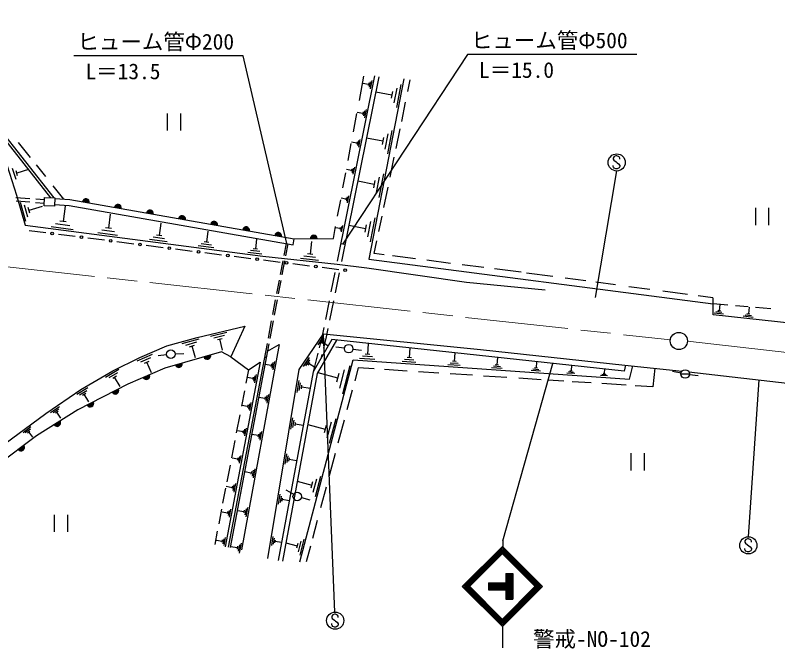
# Model space of a CAD drawing. Units: millimetres, scale not verified. Extents: x 40000 to 680000, y 20000 to 380000.
# Drawn here: x 85000 to 173818, y 261794 to 334645 of the extents above; entities that cross this region are included whole.
import ezdxf
from ezdxf.enums import TextEntityAlignment as Align

# ---------------------------------------------------------------- set-up
doc = ezdxf.new("R2010")
doc.units = ezdxf.units.MM
doc.header["$LTSCALE"] = 1000
doc.linetypes.add('CHAIN', pattern=[18.5, 12, -1.5, 3.5, -1.5])
for name, color, linetype, lineweight in [('M-BGD', 7, 'Continuous', 25), ('M-BMK', 2, 'CHAIN', 13), ('M-BMK-SRVR', 3, 'Continuous', 25), ('M-STR-STR3', 7, 'Continuous', 25), ('M-STR-STRC', 7, 'Continuous', 25)]:
    doc.layers.add(name, color=color, linetype=linetype, lineweight=lineweight)
doc.styles.add('ＭＳ ゴシック', font='')
doc.styles.get('ＭＳ ゴシック').set_extended_font_data('MS Gothic')

msp = doc.modelspace()

# ---------------------------------------------------------------- linework, layer by layer
at = {"layer": 'M-BGD'}
for p, q in [((89143, 313396), (72538, 334459)), ((89536, 313383), (72774, 334645)), ((126856, 327588), (122495, 306021)), ((127346, 327489), (122998, 305984)), ((125085, 324728), (125612, 327534)), ((130261, 327224), (126171, 306235)), ((126360, 326902), (126240, 326272)), ((126540, 327042), (126350, 326062)), ((130731, 325751), (131015, 327116)), ((125470, 326752), (126150, 326622)), ((126180, 326762), (126120, 326472)), ((129440, 326172), (129100, 324432)), ((129930, 326562), (129410, 323882)), ((126990, 325742), (128870, 325382)), ((128940, 325782), (128790, 324972)), ((130011, 322280), (130475, 324515)), ((124830, 323372), (125490, 323242)), ((125510, 323382), (125460, 323102)), ((125690, 323522), (125570, 322912)), ((125860, 323652), (125670, 322712)), ((102739, 321215), (102739, 323215)), ((104239, 323215), (104239, 321215)), ((124399, 321077), (124799, 323209)), ((128390, 320822), (128050, 319052)), ((128880, 321212), (128360, 318502)), ((129359, 319136), (129835, 321431)), ((85356, 319807), (86737, 318077)), ((124180, 319902), (124800, 319782)), ((124830, 319912), (124770, 319642)), ((124990, 320042), (124880, 319462)), ((125150, 320162), (124980, 319282)), ((125910, 320382), (127810, 320012)), ((127890, 320422), (127730, 319602)), ((123769, 317726), (124140, 319699)), ((128664, 315784), (129148, 318117)), ((84054, 317095), (85161, 313705)), ((87420, 317222), (88510, 315858)), ((85100, 315512), (84690, 316782)), ((85280, 315942), (85090, 316532)), ((86550, 316682), (85190, 316242)), ((123169, 314529), (123497, 316279)), ((123580, 316712), (124170, 316592)), ((124200, 316722), (124140, 316462)), ((124360, 316842), (124240, 316292)), ((124510, 316962), (124340, 316122)), ((124890, 315342), (126810, 314972)), ((126890, 315382), (126730, 314552)), ((127400, 315782), (127050, 313992)), ((127900, 316182), (127370, 313432)), ((89382, 314766), (90601, 313239)), ((127935, 312271), (128419, 314606)), ((85161, 313705), (86160, 310207)), ((123830, 313612), (123670, 312812)), ((85080, 313419), (86694, 313301)), ((85101, 313016), (86714, 312899)), ((86240, 310632), (85620, 312832)), ((87375, 312851), (88396, 312776)), ((87394, 313250), (88409, 313176)), ((88384, 312441), (88418, 313421)), ((88418, 313421), (89617, 313380)), ((89617, 313380), (89584, 312400)), ((89614, 313295), (91361, 313197)), ((91361, 313197), (117494, 308610)), ((122551, 311241), (122908, 313142)), ((122950, 313372), (123510, 313262)), ((123530, 313382), (123490, 313142)), ((123680, 313502), (123580, 312982)), ((86460, 311112), (86060, 312542)), ((86680, 311592), (86500, 312252)), ((88130, 312362), (86590, 311922)), ((89584, 312400), (88384, 312441)), ((89590, 312595), (91281, 312500)), ((90800, 312422), (90570, 310622)), ((91281, 312500), (117373, 307921)), ((171246, 310200), (171246, 312200)), ((172746, 312200), (172746, 310200)), ((96070, 311462), (95860, 309852)), ((126900, 311032), (126360, 308252)), ((127352, 309459), (127722, 311244)), ((86160, 310207), (113857, 306602)), ((91750, 309672), (89180, 310012)), ((91350, 310122), (89680, 310342)), ((90950, 310572), (90180, 310672)), ((101940, 310432), (101760, 309002)), ((122062, 308641), (122322, 310023)), ((122990, 310052), (122900, 309562)), ((123130, 310152), (122980, 309412)), ((123850, 310182), (125800, 309802)), ((125880, 310222), (125710, 309382)), ((126390, 310632), (126040, 308822)), ((86609, 309569), (88559, 309325)), ((90022, 309141), (91973, 308897)), ((96920, 309002), (94620, 309302)), ((96570, 309402), (95070, 309602)), ((96210, 309802), (95510, 309892)), ((107450, 309492), (107290, 308222)), ((122310, 309932), (122830, 309832)), ((122850, 309942), (122810, 309712)), ((93436, 308713), (95386, 308469)), ((96849, 308285), (98800, 308041)), ((102700, 308252), (100650, 308522)), ((102380, 308612), (101050, 308782)), ((102060, 308962), (101450, 309042)), ((107560, 308182), (107010, 308252)), ((113120, 308582), (112970, 307422)), ((117373, 307921), (117494, 308610)), ((117494, 308610), (122062, 308641)), ((119510, 308292), (119350, 306832)), ((126817, 306881), (127124, 308359)), ((100262, 307857), (102213, 307613)), ((103676, 307430), (105626, 307185)), ((108130, 307552), (106300, 307782)), ((107850, 307872), (106660, 308022)), ((113220, 307392), (112720, 307452)), ((116311, 306659), (116578, 308060)), ((116506, 306611), (116774, 308023)), ((122911, 308075), (123404, 307992)), ((107089, 307002), (109040, 306757)), ((110503, 306574), (112453, 306329)), ((113730, 306822), (112080, 307032)), ((113480, 307112), (112400, 307242)), ((113857, 306602), (122495, 305638)), ((119990, 306442), (118630, 306592)), ((119660, 306792), (119030, 306862)), ((127962, 306735), (126817, 306881)), ((131638, 306267), (128934, 306612)), ((113916, 306146), (115867, 305901)), ((115888, 304432), (116194, 306044)), ((116087, 304404), (116395, 306027)), ((117330, 305718), (119280, 305473)), ((120320, 306082), (118230, 306322)), ((122495, 305638), (125938, 305219)), ((126171, 306235), (166302, 301044)), ((135704, 305750), (132949, 306101)), ((139591, 305255), (137046, 305579)), ((120743, 305290), (122694, 305045)), ((122226, 304688), (121771, 302436)), ((125938, 305219), (137576, 303574)), ((143931, 304703), (140831, 305097)), ((115474, 302253), (115770, 303808)), ((115671, 302218), (115966, 303769)), ((122724, 304627), (122255, 302310)), ((147613, 304215), (144558, 304623)), ((151469, 303700), (149070, 304020)), ((137576, 303574), (146727, 302646)), ((154927, 303238), (152626, 303546)), ((158926, 302704), (156479, 303031)), ((163295, 302121), (160437, 302503)), ((115005, 299784), (115333, 301511)), ((115195, 299713), (115537, 301510)), ((121561, 301399), (121120, 299219)), ((122068, 301382), (121610, 299118)), ((166260, 301725), (164554, 301953)), ((166302, 301044), (166286, 301722)), ((166307, 299764), (166302, 301044)), ((167985, 300892), (166302, 301044)), ((167150, 300202), (166820, 300232)), ((167070, 300972), (166990, 300222)), ((170379, 300675), (168898, 300809)), ((170490, 300662), (170400, 299862)), ((173031, 300436), (171239, 300598)), ((188838, 297258), (166307, 299764)), ((167490, 299832), (166410, 299952)), ((167320, 300022), (166620, 300092)), ((170940, 299452), (169790, 299582)), ((170760, 299652), (170010, 299732)), ((170570, 299842), (170230, 299882)), ((106187, 297125), (111745, 298436)), ((111745, 298436), (110120, 294870)), ((114485, 297045), (114868, 299064)), ((114682, 297013), (115068, 299041)), ((107750, 297282), (109630, 297722)), ((118065, 293377), (120901, 297551)), ((120928, 298267), (120733, 297303)), ((120901, 297551), (139176, 295701)), ((121419, 298174), (121221, 297194)), ((102673, 296129), (106187, 297125)), ((104460, 296422), (106410, 296972)), ((108150, 297082), (109370, 297372)), ((108540, 296882), (109100, 297012)), ((109130, 295632), (108820, 296952)), ((121883, 296869), (119705, 293116)), ((122427, 296810), (120181, 292939)), ((120270, 296272), (120870, 297152)), ((120733, 297303), (120393, 295920)), ((120510, 296342), (120900, 296912)), ((120740, 296402), (120920, 296662)), ((121221, 297194), (120900, 295888)), ((155939, 293208), (121883, 296869)), ((99527, 294765), (102673, 296129)), ((104880, 296232), (106150, 296592)), ((105300, 296032), (105890, 296202)), ((105980, 294752), (105600, 296122)), ((109858, 272688), (114366, 296417)), ((110054, 272651), (114561, 296373)), ((115753, 296309), (111371, 272370)), ((114401, 295532), (115753, 296309)), ((121450, 296112), (120830, 296532)), ((123340, 295862), (122350, 295972)), ((126120, 296412), (126030, 295152)), ((130980, 295892), (130900, 294752)), ((99200, 294402), (100990, 295182)), ((102630, 295102), (101640, 294962)), ((109019, 295447), (102411, 293559)), ((103630, 295192), (104630, 295232)), ((110120, 294870), (109019, 295447)), ((120235, 295275), (119705, 293116)), ((120719, 295148), (120597, 294653)), ((124340, 295752), (125330, 295642)), ((126600, 294842), (125430, 294922)), ((126300, 295132), (125760, 295172)), ((136210, 295332), (136140, 294332)), ((139176, 295701), (156023, 293904)), ((96381, 293245), (99527, 294765)), ((99630, 294272), (100800, 294782)), ((100060, 294132), (100600, 294372)), ((100880, 292992), (100330, 294252)), ((113537, 294228), (109464, 272736)), ((110120, 294870), (112165, 293349)), ((112165, 293349), (113537, 294228)), ((114256, 294768), (114057, 294793)), ((114110, 294022), (114800, 293902)), ((114830, 294042), (114770, 293752)), ((115010, 294192), (114890, 293552)), ((115180, 294332), (115000, 293352)), ((118143, 270995), (124368, 294521)), ((118560, 293752), (119270, 294792)), ((118840, 293832), (119300, 294502)), ((119120, 293902), (119330, 294212)), ((119960, 293562), (119230, 294062)), ((124368, 294521), (156560, 292256)), ((126890, 294542), (125090, 294672)), ((131680, 294212), (130050, 294322)), ((131410, 294472), (130360, 294552)), ((131140, 294732), (130660, 294772)), ((136590, 294082), (135660, 294142)), ((136350, 294312), (135920, 294342)), ((141170, 294792), (141110, 293922)), ((145710, 294312), (145660, 293552)), ((92657, 291042), (96381, 293245)), ((95530, 292512), (97080, 293422)), ((102411, 293559), (98111, 291671)), ((112165, 293349), (111864, 291795)), ((114420, 271357), (118065, 293377)), ((119705, 293116), (115628, 271153)), ((123330, 293362), (122760, 291222)), ((123970, 293812), (123100, 290512)), ((124937, 293567), (124538, 292075)), ((126818, 293446), (124937, 293567)), ((130668, 293198), (128001, 293370)), ((134333, 292962), (131987, 293113)), ((136830, 293842), (135390, 293942)), ((141710, 293502), (140460, 293592)), ((141510, 293702), (140690, 293762)), ((141300, 293902), (140920, 293932)), ((146180, 293182), (145090, 293262)), ((146000, 293362), (145290, 293412)), ((145820, 293542), (145490, 293562)), ((150040, 293052), (149430, 293102)), ((149880, 293202), (149600, 293222)), ((149790, 293872), (149740, 293212)), ((153630, 293452), (153590, 292902)), ((156082, 293898), (155939, 293208)), ((156023, 293904), (162677, 293209)), ((156560, 292256), (156957, 293806)), ((159486, 293543), (159271, 291353)), ((162550, 292962), (161570, 293172)), ((163472, 293113), (177353, 291521)), ((95940, 292442), (96950, 293032)), ((96350, 292362), (96810, 292642)), ((97220, 291422), (96580, 292502)), ((112020, 292492), (112690, 292372)), ((112710, 292512), (112660, 292222)), ((112890, 292652), (112770, 292032)), ((113060, 292792), (112880, 291832)), ((120181, 292939), (116119, 271062)), ((120240, 293032), (122550, 292422)), ((122680, 292912), (122420, 291922)), ((138262, 292708), (135643, 292877)), ((142245, 292451), (139535, 292626)), ((146278, 292191), (143670, 292359)), ((150190, 292902), (149260, 292972)), ((153970, 292632), (153180, 292692)), ((153840, 292762), (153330, 292802)), ((153710, 292892), (153470, 292912)), ((162538, 292863), (163538, 292863)), ((163540, 292802), (164530, 292692)), ((98111, 291671), (92290, 288682)), ((117820, 290712), (118060, 292122)), ((118080, 290922), (118230, 291842)), ((118330, 291132), (118400, 291552)), ((119350, 291182), (118370, 291342)), ((148882, 292023), (147050, 292141)), ((152091, 291816), (149882, 291959)), ((156154, 291554), (153319, 291737)), ((159271, 291353), (157211, 291486)), ((88567, 288263), (92657, 291042)), ((92160, 290512), (93440, 291272)), ((92500, 290452), (93330, 290952)), ((92840, 290392), (93220, 290622)), ((93560, 289612), (93030, 290512)), ((111690, 290891), (111349, 289128)), ((114480, 290492), (114300, 289482)), ((124247, 290990), (123633, 288697)), ((113380, 290172), (114090, 290042)), ((114110, 290192), (114060, 289892)), ((114300, 290342), (114180, 289692)), ((92290, 288682), (87466, 285641)), ((89110, 288392), (90140, 289082)), ((89400, 288362), (90070, 288812)), ((111410, 289242), (112070, 289122)), ((112100, 289262), (112040, 288972)), ((112280, 289402), (112160, 288782)), ((112450, 289532), (112270, 288592)), ((72783, 276674), (88567, 288263)), ((89680, 288322), (89990, 288532)), ((90320, 287712), (89840, 288432)), ((111155, 288123), (110744, 286001)), ((117110, 286432), (117330, 287752)), ((117350, 286632), (117490, 287492)), ((117590, 286822), (117650, 287222)), ((118550, 286872), (117620, 287022)), ((119070, 286972), (121100, 286442)), ((121780, 287262), (121280, 285382)), ((122340, 287652), (121580, 284762)), ((123309, 287486), (122594, 284814)), ((85910, 286062), (86820, 286732)), ((86170, 286042), (86760, 286482)), ((86430, 286022), (86700, 286222)), ((87030, 285492), (86570, 286122)), ((110920, 286272), (111540, 286162)), ((111560, 286292), (111510, 286022)), ((111720, 286422), (111610, 285852)), ((111880, 286542), (111710, 285672)), ((113510, 286032), (113380, 285352)), ((113690, 286182), (113500, 285142)), ((121210, 286872), (120980, 286002)), ((87466, 285641), (73098, 274891)), ((110574, 285117), (110181, 283085)), ((112560, 285852), (113290, 285722)), ((113320, 285872), (113260, 285562)), ((111280, 283382), (111100, 282462)), ((116440, 282352), (116640, 283582)), ((116660, 282542), (116790, 283342)), ((122266, 283590), (121568, 280983)), ((156739, 281633), (156739, 283633)), ((158239, 283633), (158239, 281633)), ((110270, 283092), (110920, 282972)), ((110940, 283112), (110890, 282832)), ((111110, 283252), (111000, 282652)), ((116880, 282722), (116940, 283092)), ((117780, 282762), (116910, 282912)), ((110021, 282259), (109642, 280299)), ((112710, 281672), (112580, 280982)), ((112900, 281832), (112700, 280762)), ((111730, 281492), (112480, 281352)), ((112510, 281512), (112450, 281192)), ((120570, 280932), (119930, 278542)), ((109580, 279792), (110270, 279662)), ((110290, 279812), (110240, 279512)), ((110470, 279952), (110360, 279312)), ((110650, 280092), (110470, 279112)), ((117850, 280372), (119530, 279932)), ((119620, 280292), (119430, 279572)), ((120100, 280612), (119680, 279062)), ((109498, 279555), (109160, 277804)), ((117420, 278852), (116550, 279342)), ((121222, 279693), (120574, 277272)), ((115670, 277702), (115860, 278862)), ((115880, 277882), (116000, 278632)), ((116080, 278052), (116140, 278402)), ((116920, 278092), (116110, 278232)), ((118330, 278472), (119300, 278202)), ((109030, 277132), (108696, 275402)), ((111880, 277172), (111750, 276462)), ((112070, 277332), (111870, 276232)), ((89575, 274468), (89575, 276468)), ((91075, 276468), (91075, 274468)), ((109090, 276822), (109730, 276702)), ((109750, 276842), (109700, 276562)), ((109920, 276972), (109810, 276382)), ((110090, 277102), (109910, 276192)), ((110880, 276982), (111650, 276842)), ((111680, 277002), (111620, 276682)), ((120183, 275811), (119616, 273692)), ((108534, 274567), (108232, 273003)), ((109290, 273682), (109180, 273072)), ((109460, 273812), (109280, 272882)), ((114880, 272892), (115050, 273942)), ((115070, 273052), (115180, 273732)), ((118630, 273632), (118140, 271762)), ((108440, 273522), (109100, 273402)), ((109120, 273542), (109070, 273262)), ((110080, 272782), (110870, 272642)), ((110900, 272802), (110840, 272472)), ((111110, 272972), (110970, 272242)), ((111310, 273142), (111100, 272012)), ((115250, 273202), (115310, 273522)), ((116020, 273242), (115280, 273362)), ((116510, 273192), (117830, 272842)), ((117900, 273122), (117750, 272562)), ((118270, 273382), (117950, 272162)), ((119380, 272811), (118895, 271000))]:
    msp.add_line(p, q, dxfattribs=at)
for centre, radius in [((89291, 309233), 150), ((92704, 308805), 150), ((96118, 308377), 150), ((99531, 307949), 150), ((102944, 307521), 150), ((106358, 307093), 150), ((109771, 306665), 150), ((113185, 306237), 150), ((116598, 305809), 150), ((120012, 305381), 150), ((123425, 304953), 150), ((123839, 295811), 500), ((103134, 295173), 500), ((163038, 292863), 500), ((117853, 278599), 500)]:
    msp.add_circle(centre, radius, dxfattribs=at)
for centre, radius, start, end in [((93228, 312869), 400, 350.04593, 170.04593), ((93228, 312869), 400, 350.04593, 170.04593), ((93228, 312869), 350, 350.04593, 170.04593), ((93228, 312869), 300, 350.04593, 170.04593), ((93228, 312869), 250, 350.04593, 170.04593), ((93228, 312869), 200, 350.04593, 170.04593), ((93228, 312869), 150, 350.04593, 170.04593), ((93228, 312869), 100, 350.04593, 170.04593), ((93228, 312869), 50, 350.04593, 170.04593), ((96961, 312214), 400, 350.04593, 170.04593), ((96961, 312214), 400, 350.04593, 170.04593), ((96961, 312214), 350, 350.04593, 170.04593), ((96961, 312214), 300, 350.04593, 170.04593), ((96961, 312214), 250, 350.04593, 170.04593), ((96961, 312214), 200, 350.04593, 170.04593), ((96961, 312214), 150, 350.04593, 170.04593), ((96961, 312214), 100, 350.04593, 170.04593), ((96961, 312214), 50, 350.04593, 170.04593), ((100694, 311559), 400, 350.04593, 170.04593), ((100694, 311559), 400, 350.04593, 170.04593), ((100694, 311559), 350, 350.04593, 170.04593), ((100694, 311559), 300, 350.04593, 170.04593), ((100694, 311559), 250, 350.04593, 170.04593), ((100694, 311559), 200, 350.04593, 170.04593), ((100694, 311559), 150, 350.04593, 170.04593), ((100694, 311559), 100, 350.04593, 170.04593), ((100694, 311559), 50, 350.04593, 170.04593), ((104428, 310903), 400, 350.04593, 170.04593), ((104428, 310903), 400, 350.04593, 170.04593), ((104428, 310903), 350, 350.04593, 170.04593), ((104428, 310903), 300, 350.04593, 170.04593), ((104428, 310903), 250, 350.04593, 170.04593), ((104428, 310903), 200, 350.04593, 170.04593), ((104428, 310903), 150, 350.04593, 170.04593), ((104428, 310903), 100, 350.04593, 170.04593), ((104428, 310903), 50, 350.04593, 170.04593), ((108161, 310248), 400, 350.04593, 170.04593), ((108161, 310248), 400, 350.04593, 170.04593), ((108161, 310248), 350, 350.04593, 170.04593), ((108161, 310248), 300, 350.04593, 170.04593), ((108161, 310248), 250, 350.04593, 170.04593), ((108161, 310248), 200, 350.04593, 170.04593), ((108161, 310248), 150, 350.04593, 170.04593), ((108161, 310248), 100, 350.04593, 170.04593), ((108161, 310248), 50, 350.04593, 170.04593), ((111894, 309593), 400, 350.04593, 170.04593), ((111894, 309593), 400, 350.04593, 170.04593), ((111894, 309593), 350, 350.04593, 170.04593), ((111894, 309593), 300, 350.04593, 170.04593), ((111894, 309593), 250, 350.04593, 170.04593), ((111894, 309593), 200, 350.04593, 170.04593), ((111894, 309593), 150, 350.04593, 170.04593), ((111894, 309593), 100, 350.04593, 170.04593), ((111894, 309593), 50, 350.04593, 170.04593), ((115627, 308938), 400, 350.04593, 170.04593), ((115627, 308938), 400, 350.04593, 170.04593), ((115627, 308938), 350, 350.04593, 170.04593), ((115627, 308938), 300, 350.04593, 170.04593), ((115627, 308938), 250, 350.04593, 170.04593), ((115627, 308938), 200, 350.04593, 170.04593), ((115627, 308938), 150, 350.04593, 170.04593), ((115627, 308938), 100, 350.04593, 170.04593), ((115627, 308938), 50, 350.04593, 170.04593), ((119778, 308626), 400, 0.39, 180.39), ((119778, 308626), 400, 0.39, 180.39), ((119778, 308626), 350, 0.39, 180.39), ((119778, 308626), 300, 0.39, 180.39), ((119778, 308626), 250, 0.39, 180.39), ((119778, 308626), 200, 0.39, 180.39), ((119778, 308626), 150, 0.39, 180.39), ((119778, 308626), 100, 0.39, 180.39), ((119778, 308626), 50, 0.39, 180.39), ((107367, 294975), 400, 195.9454, 15.9454), ((107367, 294975), 400, 195.9454, 15.9454), ((107367, 294975), 350, 195.9454, 15.9454), ((107367, 294975), 300, 195.9454, 15.9454), ((107367, 294975), 250, 195.9454, 15.9454), ((107367, 294975), 200, 195.9454, 15.9454), ((107367, 294975), 150, 195.9454, 15.9454), ((107367, 294975), 100, 195.9454, 15.9454), ((107367, 294975), 50, 195.9454, 15.9454), ((104063, 294031), 400, 195.9454, 15.9454), ((104063, 294031), 400, 195.9454, 15.9454), ((104063, 294031), 350, 195.9454, 15.9454), ((104063, 294031), 300, 195.9454, 15.9454), ((104063, 294031), 250, 195.9454, 15.9454), ((104063, 294031), 200, 195.9454, 15.9454), ((104063, 294031), 150, 195.9454, 15.9454), ((104063, 294031), 100, 195.9454, 15.9454), ((104063, 294031), 50, 195.9454, 15.9454), ((100261, 292615), 400, 203.70265, 23.70265), ((100261, 292615), 400, 203.70265, 23.70265), ((100261, 292615), 350, 203.70265, 23.70265), ((100261, 292615), 300, 203.70265, 23.70265), ((100261, 292615), 250, 203.70265, 23.70265), ((100261, 292615), 200, 203.70265, 23.70265), ((100261, 292615), 150, 203.70265, 23.70265), ((100261, 292615), 100, 203.70265, 23.70265), ((100261, 292615), 50, 203.70265, 23.70265), ((96656, 290924), 400, 207.18111, 27.18111), ((96656, 290924), 400, 207.18111, 27.18111), ((96656, 290924), 350, 207.18111, 27.18111), ((96656, 290924), 300, 207.18111, 27.18111), ((96656, 290924), 250, 207.18111, 27.18111), ((96656, 290924), 200, 207.18111, 27.18111), ((96656, 290924), 150, 207.18111, 27.18111), ((96656, 290924), 100, 207.18111, 27.18111), ((96656, 290924), 50, 207.18111, 27.18111), ((93746, 289430), 400, 207.18111, 27.18111), ((93746, 289430), 400, 207.18111, 27.18111), ((93746, 289430), 350, 207.18111, 27.18111), ((93746, 289430), 300, 207.18111, 27.18111), ((93746, 289430), 250, 207.18111, 27.18111), ((93746, 289430), 200, 207.18111, 27.18111), ((93746, 289430), 150, 207.18111, 27.18111), ((93746, 289430), 100, 207.18111, 27.18111), ((93746, 289430), 50, 207.18111, 27.18111), ((89878, 287162), 400, 212.22876, 32.22876), ((89878, 287162), 400, 212.22876, 32.22876), ((89878, 287162), 350, 212.22876, 32.22876), ((89878, 287162), 300, 212.22876, 32.22876), ((89878, 287162), 250, 212.22876, 32.22876), ((89878, 287162), 200, 212.22876, 32.22876), ((89878, 287162), 150, 212.22876, 32.22876), ((89878, 287162), 100, 212.22876, 32.22876), ((89878, 287162), 50, 212.22876, 32.22876), ((85670, 284297), 400, 216.80292, 36.80292), ((85670, 284297), 400, 216.80292, 36.80292), ((85670, 284297), 350, 216.80292, 36.80292), ((85670, 284297), 300, 216.80292, 36.80292), ((85670, 284297), 250, 216.80292, 36.80292), ((85670, 284297), 200, 216.80292, 36.80292), ((85670, 284297), 150, 216.80292, 36.80292), ((85670, 284297), 100, 216.80292, 36.80292), ((85670, 284297), 50, 216.80292, 36.80292)]:
    msp.add_arc(centre, radius, start, end, dxfattribs=at)
at = {"layer": 'M-BMK'}
for p, q in [((63897, 307557), (161308, 296834)), ((163300, 296673), (260705, 285821))]:
    msp.add_line(p, q, dxfattribs=at)
at = {"layer": 'M-BMK-SRVR'}
msp.add_circle((162300, 296709), 1000, dxfattribs=at)
at = {"layer": 'M-STR-STR3'}
for p, q in [((111567, 329924), (91823, 329924)), ((116654, 308047), (111567, 329924)), ((137663, 330082), (123174, 308030)), ((157407, 330082), (137663, 330082))]:
    msp.add_line(p, q, dxfattribs=at)
at = {"layer": 'M-STR-STRC'}
for p, q in [((154780, 318202), (154656, 318017)), ((154656, 318017), (154659, 317886)), ((154972, 318267), (154780, 318202)), ((155093, 318265), (154972, 318267)), ((155343, 318146), (155093, 318265)), ((155407, 318015), (155343, 318146)), ((155407, 317886), (155407, 318015)), ((154659, 317038), (154656, 317159)), ((154659, 317886), (154722, 317757)), ((154722, 317757), (154977, 317575)), ((154977, 317575), (155106, 317443)), ((155106, 317443), (155285, 317327)), ((155285, 317327), (155412, 317127)), ((155412, 317127), (155407, 317017)), ((155017, 316506), (152551, 301783)), ((154698, 316935), (154659, 317038)), ((154782, 316824), (154698, 316935)), ((154969, 316764), (154782, 316824)), ((155104, 316764), (154969, 316764)), ((155204, 316793), (155104, 316764)), ((155346, 316885), (155204, 316793)), ((155407, 317017), (155346, 316885)), ((122208, 265132), (120901, 297551)), ((141780, 273413), (147606, 294104)), ((170427, 273901), (171671, 292172)), ((170115, 273598), (169991, 273414)), ((170307, 273664), (170115, 273598)), ((170428, 273662), (170307, 273664)), ((170678, 273543), (170428, 273662)), ((137070, 268120), (141737, 272787)), ((141737, 272787), (146404, 268120)), ((141780, 273413), (141780, 272744)), ((169991, 273414), (169993, 273282)), ((169993, 273282), (170057, 273153)), ((170057, 273153), (170312, 272972)), ((170312, 272972), (170441, 272840)), ((170441, 272840), (170620, 272724)), ((170620, 272724), (170747, 272524)), ((170741, 273411), (170678, 273543)), ((170741, 273282), (170741, 273411)), ((137211, 268120), (141737, 272645)), ((137353, 268120), (141737, 272504)), ((137494, 268120), (141737, 272363)), ((137565, 268049), (141808, 272292)), ((137636, 267979), (141878, 272221)), ((137706, 267908), (141949, 272150)), ((141525, 272150), (145767, 267908)), ((141595, 272221), (145838, 267979)), ((141666, 272292), (145909, 268049)), ((141737, 272645), (146262, 268120)), ((141737, 272504), (146121, 268120)), ((141737, 272363), (145980, 268120)), ((169993, 272435), (169991, 272556)), ((170033, 272332), (169993, 272435)), ((170117, 272221), (170033, 272332)), ((170304, 272161), (170117, 272221)), ((170438, 272161), (170304, 272161)), ((170538, 272190), (170438, 272161)), ((170681, 272282), (170538, 272190)), ((170741, 272413), (170681, 272282)), ((170747, 272524), (170741, 272413)), ((142159, 269620), (142959, 269620)), ((142159, 269620), (142159, 266620)), ((142259, 269620), (142259, 266620)), ((142359, 269620), (142359, 266620)), ((142459, 269620), (142459, 266620)), ((142559, 269620), (142559, 266620)), ((142659, 269620), (142659, 266620)), ((142759, 269620), (142759, 266620)), ((142859, 269620), (142859, 266620)), ((142959, 269620), (142959, 266620)), ((137636, 268261), (141878, 264019)), ((137706, 268332), (141949, 264089)), ((140138, 268520), (142159, 268520)), ((140138, 268520), (140138, 267720)), ((140138, 268420), (142159, 268420)), ((140138, 268320), (142159, 268320)), ((141525, 264089), (145767, 268332)), ((141595, 264019), (145838, 268261)), ((137070, 268120), (141737, 263453)), ((137211, 268120), (141737, 263594)), ((137353, 268120), (141737, 263736)), ((137494, 268120), (141737, 263877)), ((137565, 268191), (141808, 263948)), ((140138, 268220), (142159, 268220)), ((140138, 268120), (142159, 268120)), ((140138, 268020), (142159, 268020)), ((140138, 267920), (142159, 267920)), ((140138, 267820), (142159, 267820)), ((140138, 267720), (142159, 267720)), ((141666, 263948), (145909, 268191)), ((141737, 263877), (145980, 268120)), ((141737, 263736), (146121, 268120)), ((141737, 263594), (146262, 268120)), ((141737, 263453), (146404, 268120)), ((142159, 266620), (142959, 266620)), ((121989, 264831), (121866, 264647)), ((122182, 264897), (121989, 264831)), ((122303, 264894), (122182, 264897)), ((122553, 264776), (122303, 264894)), ((122616, 264644), (122553, 264776)), ((121866, 264647), (121868, 264515)), ((121868, 264515), (121932, 264386)), ((121932, 264386), (122187, 264204)), ((122187, 264204), (122316, 264072)), ((122316, 264072), (122495, 263957)), ((122495, 263957), (122621, 263756)), ((122616, 264515), (122616, 264644)), ((121868, 263667), (121866, 263788)), ((121908, 263564), (121868, 263667)), ((121992, 263454), (121908, 263564)), ((122179, 263393), (121992, 263454)), ((122313, 263393), (122179, 263393)), ((122413, 263422), (122313, 263393)), ((122556, 263514), (122413, 263422)), ((122616, 263646), (122556, 263514)), ((122621, 263756), (122616, 263646)), ((141737, 263453), (141737, 258657))]:
    msp.add_line(p, q, dxfattribs=at)
for centre in [(155063, 317505), (170398, 272902), (122273, 264134)]:
    msp.add_circle(centre, 1000, dxfattribs=at)

# ---------------------------------------------------------------- texts
at = {"layer": 'M-STR-STR3', "style": 'ＭＳ ゴシック'}
for s, p in [('ヒューム管Φ200', (92244, 331564)), ('ヒューム管Φ500', (138084, 331721)), ('L＝13.5', (93182, 328109)), ('L＝15.0', (139022, 328267))]:
    msp.add_text(s, height=1833, dxfattribs=at).set_placement(p, align=Align.MIDDLE_LEFT)
at = {"layer": 'M-STR-STRC', "style": 'ＭＳ ゴシック'}
msp.add_text('警戒-NO-102', height=1833, dxfattribs=at).set_placement((145314, 260532), align=Align.BOTTOM_LEFT)

doc.saveas('drawing.dxf')
